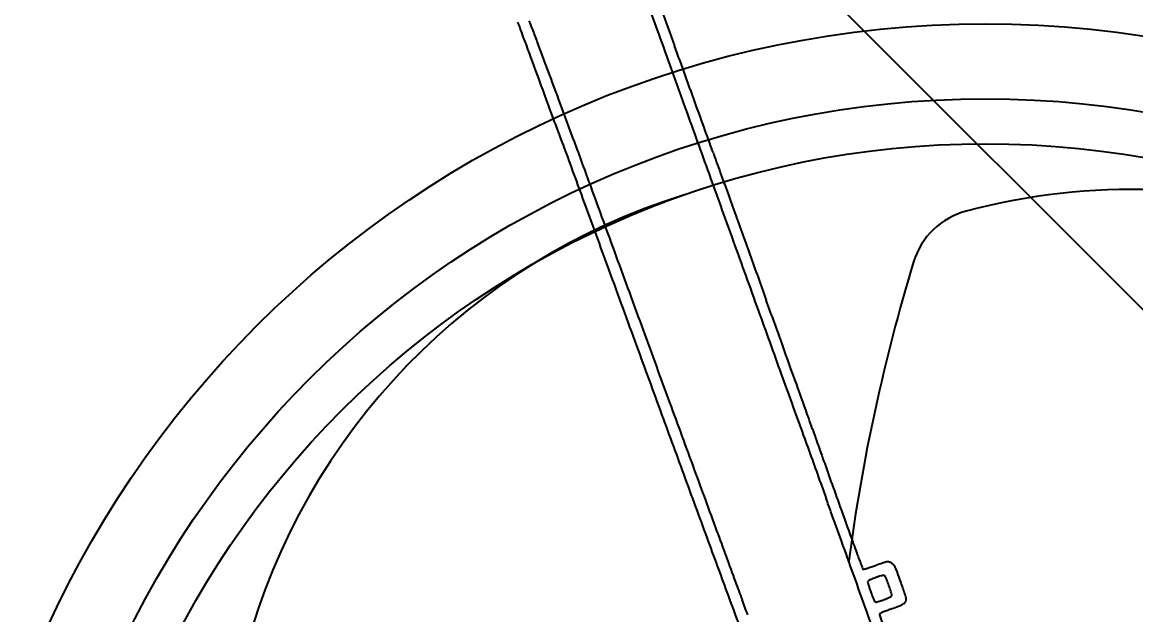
# Model space of a CAD drawing. Header units: metres. Extents: x 26.3 to 44.2, y 14.4 to 19.6.
# Drawn here: x 28.6454 to 28.9155, y 18.8437 to 18.9875 of the extents above; entities that cross this region are included whole.
import ezdxf

# ---------------------------------------------------------------- set-up
doc = ezdxf.new("R2010")
doc.units = ezdxf.units.M
doc.header["$MEASUREMENT"] = 0
doc.layers.add('Dimensions', color=7, linetype='Continuous', plot=False)
for name, color, linetype in [('Rims', 10, 'Continuous'), ('Suspensions', 6, 'Continuous'), ('Tyres', 190, 'Continuous')]:
    doc.layers.add(name, color=color, linetype=linetype)
doc.styles.get("Standard").update_dxf_attribs({"font": 'arial.ttf'})
doc.dimstyles.new('Annotative', dxfattribs={"dimscale": 0, "dimtxt": 0.18, "dimasz": 0.18, "dimexe": 0.18, "dimexo": 0.0625, "dimgap": 0.09, "dimtad": 0, "dimtih": 1, "dimtoh": 1, "dimdec": 4, "dimzin": 0, "dimdsep": 46, "dimtxsty": 'Standard', "dimcen": 0.09, "dimadec": 0, "dimazin": 0, "dimtfac": 1, "dimtdec": 4, "dimtofl": 0, "dimtmove": 0, "dimatfit": 3, "dimfxl": 1, "dimtolj": 1, "dimtzin": 0, "dimarcsym": 0})

# ---------------------------------------------------------------- blocks, each defined once
blk = doc.blocks.new('*D83')
at = {"layer": 'Defpoints', "color": 0, "transparency": 16777216}
for p in [(28.67574575120831, 19.44829767138783), (28.87900149537925, 18.48732803355922), (29.42195853375229, 18.48732803355922)]:
    blk.add_point(p, dxfattribs=at)
at = {"layer": 'Dimensions', "color": 0, "lineweight": -2, "transparency": 16777216}
for p, q in [((28.69137075120831, 19.44829767138783), (29.46695853375229, 19.44829767138783)), ((29.42195853375229, 19.40329767138783), (29.42195853375229, 19.013288636921)), ((29.42195853375229, 18.53232803355922), (29.42195853375229, 18.92233706802605)), ((28.89462649537925, 18.48732803355922), (29.46695853375229, 18.48732803355922))]:
    blk.add_line(p, q, dxfattribs=at)
at = {"layer": 'Dimensions', "color": 0, "transparency": 16777216}
for points in [[(29.41445853375229, 19.40329767138783), (29.42945853375229, 19.40329767138783), (29.42195853375229, 19.44829767138783)], [(29.41445853375229, 18.53232803355922), (29.42945853375229, 18.53232803355922), (29.42195853375229, 18.48732803355922)]]:
    blk.add_solid(points, dxfattribs=at)
at = {"layer": 'Dimensions', "color": 0, "transparency": 16777216, "insert": (29.42195853375229, 18.96781285247351), "char_height": 0.045, "attachment_point": 5}
blk.add_mtext('\\A1;0.9610', dxfattribs=at)
blk = doc.blocks.new('*D85')
at = {"layer": 'Defpoints', "color": 0, "transparency": 16777216}
for p in [(28.93483027428989, 18.95086110084908), (28.82317271646858, 18.52359446646936)]:
    blk.add_point(p, dxfattribs=at)
at = {"layer": 'Dimensions', "color": 0, "lineweight": -2, "transparency": 16777216}
for p, q in [((28.96812045803925, 19.078248669107), (28.94620802464178, 18.99439897857561)), ((29.01312045803926, 19.078248669107), (28.96812045803925, 19.078248669107)), ((28.87900149537923, 18.71472778365922), (28.87900149537924, 18.75972778365922)), ((28.85650149537923, 18.73722778365922), (28.90150149537924, 18.73722778365922))]:
    blk.add_line(p, q, dxfattribs=at)
at = {"layer": 'Dimensions', "color": 0, "transparency": 16777216}
blk.add_solid([(28.93895171168736, 18.99629527030093), (28.9534643375962, 18.99250268685029), (28.93483027428989, 18.95086110084908)], dxfattribs=at)
at = {"layer": 'Dimensions', "color": 0, "transparency": 16777216, "insert": (29.15349221793012, 19.078248669107), "char_height": 0.045, "attachment_point": 5}
blk.add_mtext('\\A1;∅0.4416', dxfattribs=at)
blk = doc.blocks.new('*D59')
at = {"layer": 'Defpoints', "color": 0, "transparency": 16777216}
for p in [(28.72384681228646, 19.11114646949823), (28.37098025623385, 18.75827991344561), (29.33210497554318, 17.79715519413628)]:
    blk.add_point(p, dxfattribs=at)
at = {"layer": 'Dimensions', "color": 0, "lineweight": -2, "transparency": 16777216}
for p, q in [((28.73489535574249, 19.10009792604219), (29.71679133674919, 18.11820194503551)), ((28.38202879968988, 18.74723136998957), (29.36392478069657, 17.76533538898289)), ((29.6531517264424, 18.1182019450355), (29.55401403801696, 18.01906425661007)), ((29.36392478069657, 17.82897499928968), (29.46306246912201, 17.92811268771511))]:
    blk.add_line(p, q, dxfattribs=at)
at = {"layer": 'Dimensions', "color": 0, "transparency": 16777216}
for points in [[(29.64784842558349, 18.1235052458944), (29.65845502730129, 18.11289864417661), (29.68497153159579, 18.1500217501889)], [(29.35862147983767, 17.83427830014858), (29.36922808155547, 17.82367169843078), (29.33210497554318, 17.79715519413628)]]:
    blk.add_solid(points, dxfattribs=at)
at = {"layer": 'Dimensions', "color": 0, "transparency": 16777216, "insert": (29.50853825356949, 17.9735884721626), "char_height": 0.045, "attachment_point": 5}
blk.add_mtext('\\A1;0.4990', dxfattribs=at)

msp = doc.modelspace()

# ---------------------------------------------------------------- linework, layer by layer
at = {"layer": 'Rims'}
msp.add_line((28.76889746111037, 18.92862566349575), (28.76889299254311, 18.92863762106107), dxfattribs=at)
for centre, radius, start, end in [((28.85307896951695, 18.79372155762638), 0.1590271137, 107.2074706976803, 164.7930936222938), ((28.91496527585944, 18.78792423656992), 0.1590271137, 39.01976261079154, 104.7930936222938), ((28.87900149537941, 18.92410814749477), 0.01817452727999999, 104.7930936222938, 163.0771330959614), ((29.29630208556093, 18.79714059281802), 0.4543631819999999, 163.0771330959614, 172.4648298623342), ((29.0895340323314, 18.40857652699848), 0.4543631819999999, 97.92308624074167, 118.9468114050894)]:
    msp.add_arc(centre, radius, start, end, dxfattribs=at)
at = {"layer": 'Suspensions'}
for centre, radius, start, end in [((35.98813623932246, 21.562720348844), 7.636708671747883, 199.6652888356595, 199.7223554308753), ((33.41802944401667, 20.65501399819439), 4.908402721807973, 199.8197318139687, 199.9306564344443), ((28.18206220063988, 18.75419160008124), 0.6311453726302685, 21.54073854777609, 21.73233558983233), ((28.7366817651872, 18.97510929900429), 0.0314483053291482, 20.32039118247348, 23.26729447737099), ((20.36748351609005, 15.87584514266833), 8.95607253514627, 20.26594857633565, 20.32049415740224), ((28.60915880034016, 18.92278075212536), 0.1719789456542794, 20.43686665439974, 21.54060401768404), ((41.56862792631199, 23.56327922131986), 13.56495658076752, 199.7223423581508, 199.7594700229506), ((25.69972786164593, 17.83864244751976), 3.27683711480537, 20.30759347834952, 20.43685274322529), ((18.84158633692244, 15.36960175176526), 10.59670212366451, 19.88866801101209, 19.93060852114745), ((24.78310080399277, 17.5062481462971), 4.249068181264061, 20.13188601141767, 20.26595812018394), ((43.64374239095592, 24.30869671127122), 15.76989360381174, 199.7594291662377, 199.8013696763731), ((25.72395940106259, 17.84761179674497), 3.250998834603049, 20.15262968891107, 20.30755745311501), ((17.71761732803716, 14.96299184240056), 11.79195856110883, 19.84989137647552, 19.88862332305753), ((21.94075338711659, 16.46430858920105), 7.27637339858958, 20.042231798001, 20.13184239259284), ((24.7865689157248, 17.50360449332754), 4.249518712615148, 20.02582067629852, 20.15255892766221), ((92.44790692753871, 41.88056748107966), 67.64105243475107, 199.8013477279422, 199.8155570812434), ((18.92374148083969, 15.39839533715478), 10.50965139236806, 19.81123469130292, 19.84996663788499), ((68.63418095825756, 33.49828552048338), 42.42707264327921, 200.042196722641, 200.0612189213958), ((45.1771857465984, 24.9355691978315), 17.4532772849653, 200.025755705722, 200.0651752016383), ((26.85397055105088, 18.25520774126007), 2.080540512907116, 19.6827249565116, 19.81129667225095), ((31.90932204125958, 20.06356536024262), 3.288513031963519, 199.6827113606443, 199.772780321402), ((99.10414318856742, 44.2789789411735), 74.71621029123214, 199.8155406156019, 199.8297499689031), ((62.00976695658593, 30.88420285536169), 35.27480665753458, 199.7727209417194, 199.78853457684), ((101.1933400407909, 45.39595704144626), 77.08914746912434, 200.0651642488748, 200.0782276865896), ((146.4466822001469, 61.91386626031066), 125.2656541032491, 200.0611997303208, 200.0696795056849), ((64.63605150957342, 31.82906710898492), 38.06588870717152, 199.7884457110166, 199.8056344448383), ((108.97734988919, 48.24120141718068), 85.37686276800054, 200.0782622556885, 200.0913256934033), ((87.37155730373924, 40.04810101102444), 62.24408538788575, 199.8297463088161, 199.8460183101706), ((70.38345767985278, 33.89884891398783), 44.17462625306123, 199.8055731633766, 199.8209284322631), ((153.2340123695561, 64.39350446201813), 132.491749620997, 200.0696389267085, 200.0781187020725), ((16.27680668417379, 14.39691964379105), 13.33932794266558, 19.77168693698524, 19.82096130660723), ((256.1664170328698, 100.9711056446108), 241.6969125167992, 199.8460022893402, 199.8498984023468), ((96.09701239552214, 43.52987155992032), 71.66191752659871, 200.0913206432145, 200.1062175458671), ((20.64353170665763, 15.96660053403551), 8.699049339048656, 19.70384720243428, 19.77168540339667), ((111.9486328183968, 49.30294468158711), 88.53486666568533, 200.0780383338538, 200.0894974897466), ((179.868115079532, 73.42691192372135), 160.5790138217804, 199.8498879928526, 199.8551592045669), ((17.80951439775184, 14.95167525505235), 11.70931966394605, 19.66138143420647, 19.7037803105625), ((59.77428844527675, 30.23320066694843), 32.98192616155031, 200.1062634677608, 200.1365156391679), ((50.57290356365706, 26.85534031068205), 23.1829341499586, 200.0894206330322, 200.1304444107255), ((28.66404861907082, 18.82990930591462), 0.1827584892049721, 18.82570463423343, 19.66130258004286), ((29.0403485321099, 18.95820020763103), 0.2148093415064548, 198.8255907544354, 199.4583637354795), ((223.5812535621918, 89.21197226555293), 207.0548850451813, 199.8551092095894, 199.85854695636), ((32.29695577350373, 20.10876106507808), 3.668688466691332, 199.4583397800545, 199.5383246850074), ((32.33333703927867, 20.12166862016001), 3.707291594401719, 199.5382792412336, 199.63224431437), ((49.62657259468176, 26.51232862198862), 22.17354858860348, 200.1365150042693, 200.1773095988518), ((48.88834938297795, 26.23786214248714), 21.38877638771259, 200.1304350664018, 200.1739798583077), ((32.11917778512394, 20.06030204061399), 3.487500732855219, 199.8585696216786, 199.9222825268559), ((33.32079114510754, 20.47391232616737), 4.755690964651254, 199.6322536090152, 199.7101758661505), ((27.5153541299059, 18.3917145830034), 1.409373408068123, 19.78161041429962, 19.92232883110028), ((6.331731833182403, 10.77279800400401), 23.92145335302136, 19.76378533935883, 19.78166162253056), ((33.11430839032192, 20.39994353255165), 4.536359000639818, 199.7102247586714, 199.8165657178163), ((54.29180686290712, 28.22668541228687), 27.14380310740189, 200.1772741931851, 200.2052345334487), ((46.94557674103896, 25.52405551863157), 19.31902146635631, 200.1739603010674, 200.2154424449818), ((5.938339122450859, 10.63145962592947), 24.33946574741903, 19.74290553319871, 19.76376119688384), ((29.25988447394861, 19.01100646410463), 0.4393198371442137, 199.8165560696002, 200.4067012942435), ((29.79793495106987, 19.21117709628079), 1.013398749765297, 200.4066915653414, 200.5831625313652), ((28.83750753444751, 18.8966657342559), 0.04360763142175291, 287.1727347026537, 288.4820436116415), ((28.82737625056206, 18.92697675407558), 0.07556699367561522, 288.4819863213194, 289.3494402807165), ((28.90681520673696, 18.70076010904784), 0.1641922986276825, 108.7525853310607, 109.3493768215603), ((28.85745947868342, 18.84613578352921), 0.01066681337328213, 104.3627860714599, 108.752480997132), ((28.85555284859458, 18.85358166348321), 0.002980698191674194, 94.80301434683321, 104.3626529130904), ((28.85539053836977, 18.85551332951586), 0.001042225011367304, 73.86909668875751, 94.80294019995094), ((28.85532257866832, 18.85527833545879), 0.001286848656707487, 63.31259481351665, 73.86931807596012), ((28.85437930895986, 18.85340186070678), 0.003387066559149517, 58.18658037293736, 63.31232272843593), ((28.85425009407086, 18.85319358122835), 0.003632172309022598, 53.15212194346812, 58.18646515754114), ((28.85495627764948, 18.85413588741152), 0.002454617134444145, 46.39972930217936, 53.15248851442946), ((28.85532759721438, 18.85452582239995), 0.001916167959171788, 31.0171056700662, 46.39942573751081), ((28.852644758034, 18.85291272792113), 0.005046615190063333, 23.55150584285997, 31.01702526140262), ((-0.3265933284555409, 8.383001888037892), 30.99566141863161, 19.72547516479954, 19.74289308173802), ((28.84945459860744, 18.85498484371548), 0.0002413583424282839, 200.5832351028209, 258.2824806942044), ((28.84947415540354, 18.85507913047252), 0.0003376519602098575, 258.2823346368514, 286.6084018351045), ((28.82493519621768, 18.93734903132831), 0.08618925127406643, 286.6084654055364, 287.1727131021311), ((28.86256402349596, 18.82442611183288), 0.03006236802217099, 110.4153950697601, 111.5496130610785), ((28.865364712009, 18.81690113468535), 0.03809163556078209, 109.4654863542665, 110.4152157590161), ((28.85994015606472, 18.83224898328418), 0.02181335973669234, 107.5722476264249, 109.4654862979693), ((28.85536749741157, 18.84668814191286), 0.006667452399672378, 102.9943654861227, 107.5723768240143), ((28.85474883665623, 18.84936902838385), 0.003916108473430324, 97.34535806220332, 102.994265244089), ((28.85430783955087, 18.8527900585104), 0.0004667714974736449, 70.30982077059019, 97.34535006321036), ((28.85432765181159, 18.85284542406431), 0.0004079678391293515, 34.29908567082592, 70.30971872859631), ((28.8525820164517, 18.85165466470147), 0.002521058151891708, 24.92607198564026, 34.29924481279219), ((28.84715266786892, 18.84913144335831), 0.008508083454993516, 20.24335507196902, 24.92606034618209), ((28.8401453722327, 18.84746445535193), 0.01868180200205674, 20.22932455971764, 23.55155949820057), ((28.54686345737153, 18.73938685426161), 0.3312438749444781, 19.82029974239891, 20.22939117363684), ((29.38952972019427, 19.0618474361093), 0.6085876000419218, 200.205159792183, 200.6351068172679), ((28.850742386824, 18.85162537146589), 0.0002947927777235096, 167.4087723526207, 196.7352695503508), ((28.85070725722657, 18.85163321763973), 0.0002587976244502296, 144.6386635359112, 167.4086482429177), ((28.90497477486391, 18.86793236104402), 0.05692578978124178, 196.7353640538124, 197.4403291015398), ((28.85128497876983, 18.85122324485617), 0.000967204191895976, 136.0985080800871, 144.6389576273248), ((28.85142602641164, 18.85108749439765), 0.001162965843410233, 128.0539148531986, 136.0981457867192), ((28.88077338418386, 18.86032940134194), 0.03155824541684649, 197.4403433954922, 198.9407838317284), ((28.85141071255198, 18.85110705620691), 0.001138122762295813, 119.8782644160345, 128.053881798186), ((28.85176889937982, 18.85048364494973), 0.001857107740552695, 112.5338137030096, 119.8789086208863), ((28.90202400062809, 18.86762187462624), 0.05402530721520012, 198.9406407273072, 199.9437688290359), ((28.86224342579447, 18.8252377498487), 0.02918970591677018, 111.549480061631, 112.5335863221173), ((28.75268468746762, 18.81429270507393), 0.1091954064224121, 19.51987902569537, 20.24340772567406), ((28.72610593440159, 18.80487015881154), 0.1373949541598963, 18.9052651788982, 19.51993282772368), ((28.74498005364431, 18.81079249517504), 0.120651967994166, 19.04888254202315, 19.82031000398299), ((28.80231459788885, 18.83058896627973), 0.05999596885229954, 17.74793850031976, 19.04899708464157), ((30.91873288499632, 19.62241949204351), 2.240115418945411, 200.2154224381616, 200.4177910788071), ((27.97587723656791, 18.52950194418463), 0.9019768862464185, 20.38642331565018, 20.63508690115934), ((28.92660421566339, 18.87654134080841), 0.08017380331152492, 199.9439764420732, 200.8256395478733), ((28.86182541081861, 18.85190098822881), 0.01086694555298922, 200.8255593462529, 204.6747862014696), ((28.85635826463881, 18.84938931983451), 0.004850454426656331, 204.6750397069672, 210.1794179526459), ((28.84542258608408, 18.87183112303127), 0.02605715922677944, 288.2101878534471, 289.9079453356591), ((28.84671976172787, 18.86824913145242), 0.02224752298177186, 289.9080641040331, 291.7437816203641), ((28.84929875793327, 18.8617826516437), 0.01528572849037688, 291.7439701732659, 294.1759701319233), ((28.84880799422609, 18.8628759207297), 0.01648409667685921, 294.1759070980884, 296.0501248559017), ((28.85580850363623, 18.84855456173732), 0.0005433170412834339, 296.0501328901065, 318.1550272350136), ((28.84995770712321, 18.84728680876322), 0.006481113029902487, 13.25113647801315, 18.90531166689058), ((28.85595034518024, 18.84842754184466), 0.0003529146339071402, 318.1548381888391, 358.6885205996008), ((28.85490356106459, 18.84845150324023), 0.001399972957615357, 358.6886554070634, 13.25125910533629), ((28.78755239139825, 18.82586416214809), 0.07549585641810275, 16.91048553053818, 17.74791691686592), ((28.85784933897561, 18.84774443485546), 0.00200525201140142, 340.2754013033704, 347.2150070991199), ((28.85877977523136, 18.84751893344207), 0.001049437246304055, 359.0603884584696, 16.91057337267407), ((28.85884800127744, 18.84751782594896), 0.000981202213041248, 347.2146344754303, 359.0597189141583), ((13.03670744490239, 13.17444833767402), 16.79933208183797, 19.69205425902026, 19.72551499401824), ((28.85244091639674, 18.847111249617), 0.0003188739997573828, 210.1790159938928, 250.3097032982506), ((28.85245293955326, 18.8471448454843), 0.0003545564687332474, 250.3096252250382, 281.7239951984372), ((28.85078830516946, 18.85516597165685), 0.008546593621206796, 281.7242277701568, 284.8480293901339), ((28.85030371262677, 18.85699391540516), 0.01043768015528708, 284.8479727686426, 288.2103062234214), ((28.87324054586404, 18.79837953638219), 0.04975555276227406, 111.2114371858848, 112.4013452428262), ((28.88688586089011, 18.76322067727205), 0.08746947586883512, 110.4315407492748, 111.2114478894681), ((28.80095221396205, 18.9939007528296), 0.158696908785128, 290.4315123124635, 291.049846864644), ((28.85312635145549, 18.85833520777987), 0.01343797574552526, 291.0497059735457, 294.8230941948604), ((28.85697876583911, 18.85000661723263), 0.00426156484112578, 294.82320668585, 302.1753989783425), ((28.8586975323978, 18.84727465510048), 0.001033906932565236, 302.175589366225, 323.2339740832263), ((28.85854534019365, 18.84738837988366), 0.001223895861836257, 323.2335557742218, 333.3966603935811), ((28.85779680632675, 18.84776325321064), 0.002061053529783111, 333.3971347428949, 340.2758332177864), ((28.85350916768421, 18.84381167254357), 0.0002165668575266549, 141.7173682872895, 199.4563798989077), ((32.07024962275189, 19.98016447878495), 3.411772935367602, 199.4563890025336, 199.5294984147125), ((28.85358412343563, 18.84375251723562), 0.0003120535849909963, 112.8682199263479, 141.7179870353204), ((28.89568240158312, 18.74393505271016), 0.1086439106136257, 112.4013274039592, 112.8677144053918)]:
    msp.add_arc(centre, radius, start, end, dxfattribs=at)
at = {"layer": 'Tyres'}
for radius in [0.2498997501, 0.23172522282, 0.2208077144671304]:
    msp.add_circle((28.87900149537923, 18.73722778365922), radius, dxfattribs=at)

# ---------------------------------------------------------------- dimensions: what is measured, and where the dimension line sits
at = {"layer": 'Dimensions'}
dim = msp.add_linear_dim(base=(29.42195853375229, 18.48732803355922), p1=(28.67574575120829, 19.44829767138782), p2=(28.87900149537923, 18.48732803355922), angle=90, dimstyle='Annotative', dxfattribs=at)
dim.commit()
dim.dimension.update_dxf_attribs({"geometry": '*D83', "text_midpoint": (29.42195853375229, 18.96781285247351)})
dim = msp.add_aligned_dim(p1=(28.72384681228646, 19.11114646949823), p2=(28.37098025623385, 18.75827991344561), distance=1.3592356131792889, dimstyle='Annotative', dxfattribs=at)
dim.commit()
dim.dimension.update_dxf_attribs({"geometry": '*D59', "text_midpoint": (29.50853825356949, 17.9735884721626)})
dim = msp.add_diameter_dim_2p(p1=(28.82317271646858, 18.52359446646936), p2=(28.93483027428989, 18.95086110084908), dimstyle='Annotative', dxfattribs=at)
dim.commit()
dim.dimension.update_dxf_attribs({"geometry": '*D85', "text_midpoint": (29.15349221793012, 19.078248669107), "dimtype": 163})

doc.saveas('drawing.dxf')
